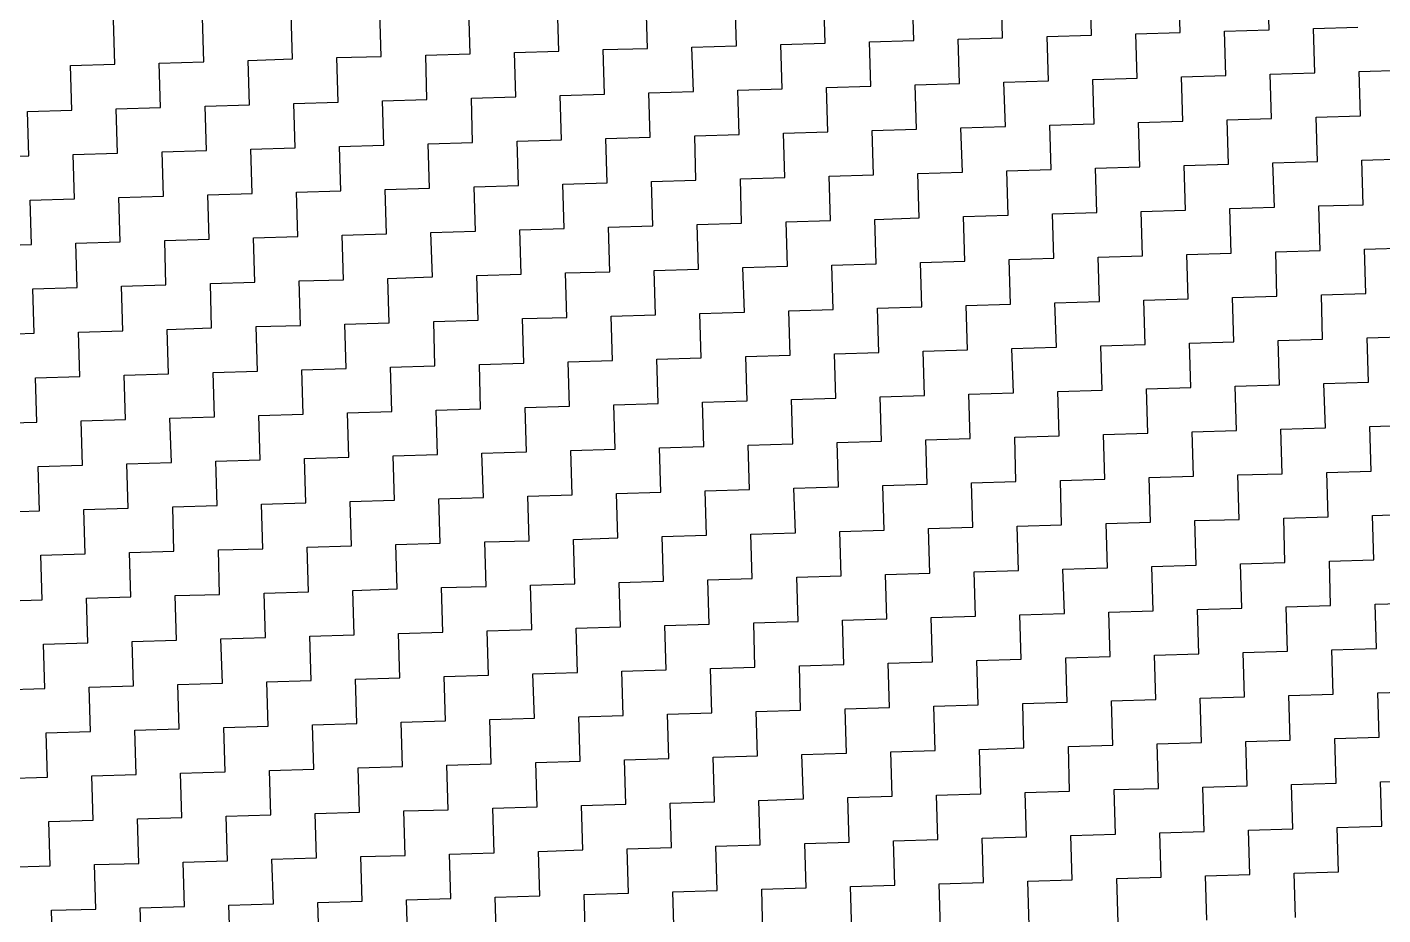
# Model space of a CAD drawing. Header units: metres. Extents: x 289662 to 290738, y 2016260 to 2018343.
# Drawn here: x 290047 to 290160.7, y 2016407 to 2016481.4 of the extents above; entities that cross this region are included whole.
import ezdxf

# ---------------------------------------------------------------- set-up
doc = ezdxf.new("R2010")
doc.units = ezdxf.units.M
doc.layers.add('POLY_HATCH', color=12, linetype='Continuous')

msp = doc.modelspace()

# ---------------------------------------------------------------- linework, layer by layer
at = {"layer": 'POLY_HATCH', "linetype": 'Continuous'}
for p, q in [((290151.13, 2016481.2), (290151.02, 2016484.92)), ((290106.46, 2016479.86), (290106.35, 2016483.58)), ((290113.9, 2016480.08), (290113.79, 2016483.81)), ((290121.35, 2016480.31), (290121.24, 2016484.03)), ((290128.79, 2016480.53), (290128.68, 2016484.25)), ((290136.24, 2016480.75), (290136.13, 2016484.47)), ((290143.68, 2016480.97), (290143.57, 2016484.7)), ((290069.23, 2016478.75), (290069.12, 2016482.47)), ((290076.68, 2016478.97), (290076.56, 2016482.69)), ((290084.12, 2016479.19), (290084.01, 2016482.91)), ((290091.57, 2016479.41), (290091.45, 2016483.14)), ((290099.01, 2016479.64), (290098.9, 2016483.36)), ((290054.34, 2016478.3), (290054.23, 2016482.02)), ((290061.78, 2016478.52), (290061.67, 2016482.24)), ((290154.85, 2016481.31), (290158.57, 2016481.42)), ((290154.96, 2016477.59), (290154.85, 2016481.31)), ((290117.63, 2016480.19), (290121.35, 2016480.31)), ((290117.74, 2016476.47), (290117.63, 2016480.19)), ((290125.07, 2016480.42), (290128.79, 2016480.53)), ((290125.18, 2016476.69), (290125.07, 2016480.42)), ((290132.52, 2016480.64), (290136.24, 2016480.75)), ((290132.63, 2016476.92), (290132.52, 2016480.64)), ((290139.96, 2016480.86), (290143.68, 2016480.97)), ((290140.07, 2016477.14), (290139.96, 2016480.86)), ((290147.41, 2016481.09), (290151.13, 2016481.2)), ((290147.52, 2016477.36), (290147.41, 2016481.09)), ((290080.4, 2016479.08), (290084.12, 2016479.19)), ((290080.51, 2016475.36), (290080.4, 2016479.08)), ((290087.84, 2016479.3), (290091.57, 2016479.41)), ((290087.96, 2016475.58), (290087.84, 2016479.3)), ((290095.29, 2016479.53), (290099.01, 2016479.64)), ((290095.4, 2016475.8), (290095.29, 2016479.53)), ((290102.73, 2016479.75), (290106.46, 2016479.86)), ((290102.85, 2016476.03), (290102.73, 2016479.75)), ((290110.18, 2016479.97), (290113.9, 2016480.08)), ((290110.29, 2016476.25), (290110.18, 2016479.97)), ((290050.62, 2016478.19), (290054.34, 2016478.3)), ((290050.73, 2016474.46), (290050.62, 2016478.19)), ((290058.06, 2016478.41), (290061.78, 2016478.52)), ((290058.17, 2016474.69), (290058.06, 2016478.41)), ((290065.51, 2016478.63), (290069.23, 2016478.75)), ((290065.62, 2016474.91), (290065.51, 2016478.63)), ((290072.95, 2016478.86), (290076.68, 2016478.97)), ((290073.06, 2016475.13), (290072.95, 2016478.86)), ((290128.9, 2016476.81), (290132.63, 2016476.92)), ((290129.02, 2016473.08), (290128.9, 2016476.81)), ((290136.35, 2016477.03), (290140.07, 2016477.14)), ((290136.46, 2016473.31), (290136.35, 2016477.03)), ((290143.8, 2016477.25), (290147.52, 2016477.36)), ((290143.91, 2016473.53), (290143.8, 2016477.25)), ((290151.24, 2016477.47), (290154.96, 2016477.59)), ((290151.35, 2016473.75), (290151.24, 2016477.47)), ((290158.69, 2016477.7), (290162.41, 2016477.81)), ((290158.8, 2016473.98), (290158.69, 2016477.7)), ((290091.68, 2016475.69), (290095.4, 2016475.8)), ((290091.79, 2016471.97), (290091.68, 2016475.69)), ((290099.12, 2016475.91), (290102.85, 2016476.03)), ((290099.23, 2016472.19), (290099.12, 2016475.91)), ((290106.57, 2016476.14), (290110.29, 2016476.25)), ((290106.68, 2016472.41), (290106.57, 2016476.14)), ((290114.01, 2016476.36), (290117.74, 2016476.47)), ((290114.13, 2016472.64), (290114.01, 2016476.36)), ((290121.46, 2016476.58), (290125.18, 2016476.69)), ((290121.57, 2016472.86), (290121.46, 2016476.58)), ((290054.45, 2016474.58), (290058.17, 2016474.69)), ((290054.56, 2016470.85), (290054.45, 2016474.58)), ((290061.9, 2016474.8), (290065.62, 2016474.91)), ((290062.01, 2016471.08), (290061.9, 2016474.8)), ((290069.34, 2016475.02), (290073.06, 2016475.13)), ((290069.45, 2016471.3), (290069.34, 2016475.02)), ((290076.79, 2016475.25), (290080.51, 2016475.36)), ((290076.9, 2016471.52), (290076.79, 2016475.25)), ((290084.23, 2016475.47), (290087.96, 2016475.58)), ((290084.34, 2016471.75), (290084.23, 2016475.47)), ((290047.01, 2016474.35), (290050.73, 2016474.46)), ((290047.12, 2016470.63), (290047.01, 2016474.35)), ((290140.18, 2016473.42), (290143.91, 2016473.53)), ((290140.3, 2016469.7), (290140.18, 2016473.42)), ((290147.63, 2016473.64), (290151.35, 2016473.75)), ((290147.74, 2016469.92), (290147.63, 2016473.64)), ((290155.08, 2016473.86), (290158.8, 2016473.98)), ((290155.19, 2016470.14), (290155.08, 2016473.86)), ((290095.51, 2016472.08), (290099.23, 2016472.19)), ((290102.96, 2016472.3), (290106.68, 2016472.41)), ((290103.07, 2016468.58), (290102.96, 2016472.3)), ((290110.4, 2016472.53), (290114.13, 2016472.64)), ((290110.51, 2016468.8), (290110.4, 2016472.53)), ((290117.85, 2016472.75), (290121.57, 2016472.86)), ((290117.96, 2016469.03), (290117.85, 2016472.75)), ((290125.29, 2016472.97), (290129.02, 2016473.08)), ((290125.41, 2016469.25), (290125.29, 2016472.97)), ((290132.74, 2016473.19), (290136.46, 2016473.31)), ((290132.85, 2016469.47), (290132.74, 2016473.19)), ((290058.29, 2016470.97), (290062.01, 2016471.08)), ((290065.73, 2016471.19), (290069.45, 2016471.3)), ((290065.84, 2016467.47), (290065.73, 2016471.19)), ((290073.18, 2016471.41), (290076.9, 2016471.52)), ((290073.29, 2016467.69), (290073.18, 2016471.41)), ((290080.62, 2016471.63), (290084.34, 2016471.75)), ((290080.73, 2016467.91), (290080.62, 2016471.63)), ((290088.07, 2016471.86), (290091.79, 2016471.97)), ((290088.18, 2016468.13), (290088.07, 2016471.86)), ((290095.62, 2016468.36), (290095.51, 2016472.08)), ((290043.39, 2016470.52), (290047.12, 2016470.63)), ((290050.84, 2016470.74), (290054.56, 2016470.85)), ((290050.95, 2016467.02), (290050.84, 2016470.74)), ((290058.4, 2016467.24), (290058.29, 2016470.97)), ((290144.02, 2016469.81), (290147.74, 2016469.92)), ((290151.46, 2016470.03), (290155.19, 2016470.14)), ((290151.58, 2016466.31), (290151.46, 2016470.03)), ((290158.91, 2016470.25), (290162.63, 2016470.36)), ((290159.02, 2016466.53), (290158.91, 2016470.25)), ((290106.79, 2016468.69), (290110.51, 2016468.8)), ((290114.24, 2016468.91), (290117.96, 2016469.03)), ((290114.35, 2016465.19), (290114.24, 2016468.91)), ((290121.68, 2016469.14), (290125.41, 2016469.25)), ((290121.79, 2016465.42), (290121.68, 2016469.14)), ((290129.13, 2016469.36), (290132.85, 2016469.47)), ((290129.24, 2016465.64), (290129.13, 2016469.36)), ((290136.57, 2016469.58), (290140.3, 2016469.7)), ((290136.68, 2016465.86), (290136.57, 2016469.58)), ((290144.13, 2016466.08), (290144.02, 2016469.81)), ((290069.56, 2016467.58), (290073.29, 2016467.69)), ((290077.01, 2016467.8), (290080.73, 2016467.91)), ((290077.12, 2016464.08), (290077.01, 2016467.8)), ((290084.46, 2016468.02), (290088.18, 2016468.13)), ((290084.57, 2016464.3), (290084.46, 2016468.02)), ((290091.9, 2016468.25), (290095.62, 2016468.36)), ((290092.01, 2016464.52), (290091.9, 2016468.25)), ((290099.35, 2016468.47), (290103.07, 2016468.58)), ((290099.46, 2016464.75), (290099.35, 2016468.47)), ((290106.9, 2016464.97), (290106.79, 2016468.69)), ((290047.23, 2016466.91), (290050.95, 2016467.02)), ((290047.34, 2016463.19), (290047.23, 2016466.91)), ((290054.67, 2016467.13), (290058.4, 2016467.24)), ((290054.79, 2016463.41), (290054.67, 2016467.13)), ((290062.12, 2016467.35), (290065.84, 2016467.47)), ((290062.23, 2016463.63), (290062.12, 2016467.35)), ((290069.68, 2016463.85), (290069.56, 2016467.58)), ((290155.3, 2016466.42), (290159.02, 2016466.53)), ((290118.07, 2016465.3), (290121.79, 2016465.42)), ((290125.52, 2016465.53), (290129.24, 2016465.64)), ((290125.63, 2016461.8), (290125.52, 2016465.53)), ((290132.96, 2016465.75), (290136.68, 2016465.86)), ((290133.07, 2016462.03), (290132.96, 2016465.75)), ((290140.41, 2016465.97), (290144.13, 2016466.08)), ((290140.52, 2016462.25), (290140.41, 2016465.97)), ((290147.85, 2016466.2), (290151.58, 2016466.31)), ((290147.96, 2016462.47), (290147.85, 2016466.2)), ((290155.41, 2016462.7), (290155.3, 2016466.42)), ((290080.84, 2016464.19), (290084.57, 2016464.3)), ((290088.29, 2016464.41), (290092.01, 2016464.52)), ((290088.4, 2016460.69), (290088.29, 2016464.41)), ((290095.74, 2016464.63), (290099.46, 2016464.75)), ((290095.85, 2016460.91), (290095.74, 2016464.63)), ((290103.18, 2016464.86), (290106.9, 2016464.97)), ((290103.29, 2016461.13), (290103.18, 2016464.86)), ((290110.63, 2016465.08), (290114.35, 2016465.19)), ((290110.74, 2016461.36), (290110.63, 2016465.08)), ((290118.18, 2016461.58), (290118.07, 2016465.3)), ((290043.62, 2016463.07), (290047.34, 2016463.19)), ((290051.06, 2016463.3), (290054.79, 2016463.41)), ((290051.17, 2016459.57), (290051.06, 2016463.3)), ((290058.51, 2016463.52), (290062.23, 2016463.63)), ((290058.62, 2016459.8), (290058.51, 2016463.52)), ((290065.95, 2016463.74), (290069.68, 2016463.85)), ((290066.07, 2016460.02), (290065.95, 2016463.74)), ((290073.4, 2016463.97), (290077.12, 2016464.08)), ((290073.51, 2016460.24), (290073.4, 2016463.97)), ((290080.96, 2016460.47), (290080.84, 2016464.19)), ((290129.35, 2016461.92), (290133.07, 2016462.03)), ((290136.8, 2016462.14), (290140.52, 2016462.25)), ((290136.91, 2016458.42), (290136.8, 2016462.14)), ((290144.24, 2016462.36), (290147.96, 2016462.47)), ((290144.35, 2016458.64), (290144.24, 2016462.36)), ((290151.69, 2016462.58), (290155.41, 2016462.7)), ((290151.8, 2016458.86), (290151.69, 2016462.58)), ((290159.13, 2016462.81), (290162.85, 2016462.92)), ((290159.24, 2016459.08), (290159.13, 2016462.81)), ((290092.12, 2016460.8), (290095.85, 2016460.91)), ((290099.57, 2016461.02), (290103.29, 2016461.13)), ((290099.68, 2016457.3), (290099.57, 2016461.02)), ((290107.01, 2016461.25), (290110.74, 2016461.36)), ((290107.13, 2016457.52), (290107.01, 2016461.25)), ((290114.46, 2016461.47), (290118.18, 2016461.58)), ((290114.57, 2016457.75), (290114.46, 2016461.47)), ((290121.91, 2016461.69), (290125.63, 2016461.8)), ((290122.02, 2016457.97), (290121.91, 2016461.69)), ((290129.46, 2016458.19), (290129.35, 2016461.92)), ((290054.9, 2016459.69), (290058.62, 2016459.8)), ((290055.01, 2016455.96), (290054.9, 2016459.69)), ((290062.34, 2016459.91), (290066.07, 2016460.02)), ((290062.45, 2016456.19), (290062.34, 2016459.91)), ((290069.79, 2016460.13), (290073.51, 2016460.24)), ((290069.9, 2016456.41), (290069.79, 2016460.13)), ((290077.23, 2016460.35), (290080.96, 2016460.47)), ((290077.34, 2016456.63), (290077.23, 2016460.35)), ((290084.68, 2016460.58), (290088.4, 2016460.69)), ((290084.79, 2016456.85), (290084.68, 2016460.58)), ((290092.24, 2016457.08), (290092.12, 2016460.8)), ((290047.45, 2016459.46), (290051.17, 2016459.57)), ((290047.56, 2016455.74), (290047.45, 2016459.46)), ((290140.63, 2016458.53), (290144.35, 2016458.64)), ((290148.08, 2016458.75), (290151.8, 2016458.86)), ((290148.19, 2016455.03), (290148.08, 2016458.75)), ((290155.52, 2016458.97), (290159.24, 2016459.08)), ((290155.63, 2016455.25), (290155.52, 2016458.97)), ((290103.4, 2016457.41), (290107.13, 2016457.52)), ((290103.51, 2016453.69), (290103.4, 2016457.41)), ((290110.85, 2016457.64), (290114.57, 2016457.75)), ((290110.96, 2016453.91), (290110.85, 2016457.64)), ((290118.29, 2016457.86), (290122.02, 2016457.97)), ((290118.41, 2016454.14), (290118.29, 2016457.86)), ((290125.74, 2016458.08), (290129.46, 2016458.19)), ((290125.85, 2016454.36), (290125.74, 2016458.08)), ((290133.18, 2016458.3), (290136.91, 2016458.42)), ((290133.3, 2016454.58), (290133.18, 2016458.3)), ((290140.74, 2016454.8), (290140.63, 2016458.53)), ((290066.18, 2016456.3), (290069.9, 2016456.41)), ((290066.29, 2016452.57), (290066.18, 2016456.3)), ((290073.62, 2016456.52), (290077.34, 2016456.63)), ((290073.73, 2016452.8), (290073.62, 2016456.52)), ((290081.07, 2016456.74), (290084.79, 2016456.85)), ((290081.18, 2016453.02), (290081.07, 2016456.74)), ((290088.51, 2016456.97), (290092.24, 2016457.08)), ((290088.62, 2016453.24), (290088.51, 2016456.97)), ((290095.96, 2016457.19), (290099.68, 2016457.3)), ((290096.07, 2016453.47), (290095.96, 2016457.19)), ((290043.84, 2016455.63), (290047.56, 2016455.74)), ((290051.29, 2016455.85), (290055.01, 2016455.96)), ((290051.4, 2016452.13), (290051.29, 2016455.85)), ((290058.73, 2016456.07), (290062.45, 2016456.19)), ((290058.84, 2016452.35), (290058.73, 2016456.07)), ((290151.91, 2016455.14), (290155.63, 2016455.25)), ((290152.02, 2016451.42), (290151.91, 2016455.14)), ((290159.36, 2016455.36), (290163.08, 2016455.47)), ((290159.47, 2016451.64), (290159.36, 2016455.36)), ((290114.68, 2016454.02), (290118.41, 2016454.14)), ((290114.79, 2016450.3), (290114.68, 2016454.02)), ((290122.13, 2016454.25), (290125.85, 2016454.36)), ((290122.24, 2016450.52), (290122.13, 2016454.25)), ((290129.57, 2016454.47), (290133.3, 2016454.58)), ((290129.69, 2016450.75), (290129.57, 2016454.47)), ((290137.02, 2016454.69), (290140.74, 2016454.8)), ((290137.13, 2016450.97), (290137.02, 2016454.69)), ((290144.46, 2016454.92), (290148.19, 2016455.03)), ((290144.58, 2016451.19), (290144.46, 2016454.92)), ((290077.46, 2016452.91), (290081.18, 2016453.02)), ((290077.57, 2016449.19), (290077.46, 2016452.91)), ((290084.9, 2016453.13), (290088.62, 2016453.24)), ((290085.01, 2016449.41), (290084.9, 2016453.13)), ((290092.35, 2016453.36), (290096.07, 2016453.47)), ((290092.46, 2016449.63), (290092.35, 2016453.36)), ((290099.79, 2016453.58), (290103.51, 2016453.69)), ((290099.9, 2016449.86), (290099.79, 2016453.58)), ((290107.24, 2016453.8), (290110.96, 2016453.91)), ((290107.35, 2016450.08), (290107.24, 2016453.8)), ((290047.67, 2016452.02), (290051.4, 2016452.13)), ((290047.79, 2016448.29), (290047.67, 2016452.02)), ((290055.12, 2016452.24), (290058.84, 2016452.35)), ((290055.23, 2016448.52), (290055.12, 2016452.24)), ((290062.57, 2016452.46), (290066.29, 2016452.57)), ((290062.68, 2016448.74), (290062.57, 2016452.46)), ((290070.01, 2016452.69), (290073.73, 2016452.8)), ((290070.12, 2016448.96), (290070.01, 2016452.69)), ((290125.96, 2016450.64), (290129.69, 2016450.75)), ((290126.07, 2016446.91), (290125.96, 2016450.64)), ((290133.41, 2016450.86), (290137.13, 2016450.97)), ((290133.52, 2016447.14), (290133.41, 2016450.86)), ((290140.85, 2016451.08), (290144.58, 2016451.19)), ((290140.96, 2016447.36), (290140.85, 2016451.08)), ((290148.3, 2016451.3), (290152.02, 2016451.42)), ((290148.41, 2016447.58), (290148.3, 2016451.3)), ((290155.74, 2016451.53), (290159.47, 2016451.64)), ((290155.86, 2016447.8), (290155.74, 2016451.53)), ((290088.74, 2016449.52), (290092.46, 2016449.63)), ((290088.85, 2016445.8), (290088.74, 2016449.52)), ((290096.18, 2016449.74), (290099.9, 2016449.86)), ((290096.29, 2016446.02), (290096.18, 2016449.74)), ((290103.63, 2016449.97), (290107.35, 2016450.08)), ((290103.74, 2016446.24), (290103.63, 2016449.97)), ((290111.07, 2016450.19), (290114.79, 2016450.3)), ((290111.18, 2016446.47), (290111.07, 2016450.19)), ((290118.52, 2016450.41), (290122.24, 2016450.52)), ((290118.63, 2016446.69), (290118.52, 2016450.41)), ((290051.51, 2016448.41), (290055.23, 2016448.52)), ((290051.62, 2016444.68), (290051.51, 2016448.41)), ((290058.95, 2016448.63), (290062.68, 2016448.74)), ((290059.07, 2016444.91), (290058.95, 2016448.63)), ((290066.4, 2016448.85), (290070.12, 2016448.96)), ((290066.51, 2016445.13), (290066.4, 2016448.85)), ((290073.84, 2016449.08), (290077.57, 2016449.19)), ((290073.96, 2016445.35), (290073.84, 2016449.08)), ((290081.29, 2016449.3), (290085.01, 2016449.41)), ((290081.4, 2016445.58), (290081.29, 2016449.3)), ((290044.06, 2016448.18), (290047.79, 2016448.29)), ((290137.24, 2016447.25), (290140.96, 2016447.36)), ((290137.35, 2016443.52), (290137.24, 2016447.25)), ((290144.69, 2016447.47), (290148.41, 2016447.58)), ((290144.8, 2016443.75), (290144.69, 2016447.47)), ((290152.13, 2016447.69), (290155.86, 2016447.8)), ((290152.24, 2016443.97), (290152.13, 2016447.69)), ((290159.58, 2016447.92), (290163.3, 2016448.03)), ((290159.69, 2016444.19), (290159.58, 2016447.92)), ((290100.02, 2016446.13), (290103.74, 2016446.24)), ((290100.13, 2016442.41), (290100.02, 2016446.13)), ((290107.46, 2016446.36), (290111.18, 2016446.47)), ((290107.57, 2016442.63), (290107.46, 2016446.36)), ((290114.91, 2016446.58), (290118.63, 2016446.69)), ((290115.02, 2016442.86), (290114.91, 2016446.58)), ((290122.35, 2016446.8), (290126.07, 2016446.91)), ((290122.46, 2016443.08), (290122.35, 2016446.8)), ((290129.8, 2016447.02), (290133.52, 2016447.14)), ((290129.91, 2016443.3), (290129.8, 2016447.02)), ((290055.34, 2016444.79), (290059.07, 2016444.91)), ((290062.79, 2016445.02), (290066.51, 2016445.13)), ((290062.9, 2016441.3), (290062.79, 2016445.02)), ((290070.23, 2016445.24), (290073.96, 2016445.35)), ((290070.35, 2016441.52), (290070.23, 2016445.24)), ((290077.68, 2016445.46), (290081.4, 2016445.58)), ((290077.79, 2016441.74), (290077.68, 2016445.46)), ((290085.12, 2016445.69), (290088.85, 2016445.8)), ((290085.24, 2016441.96), (290085.12, 2016445.69)), ((290092.57, 2016445.91), (290096.29, 2016446.02)), ((290092.68, 2016442.19), (290092.57, 2016445.91)), ((290047.9, 2016444.57), (290051.62, 2016444.68)), ((290048.01, 2016440.85), (290047.9, 2016444.57)), ((290055.45, 2016441.07), (290055.34, 2016444.79)), ((290148.52, 2016443.86), (290152.24, 2016443.97)), ((290148.63, 2016440.14), (290148.52, 2016443.86)), ((290155.97, 2016444.08), (290159.69, 2016444.19)), ((290156.08, 2016440.36), (290155.97, 2016444.08)), ((290103.85, 2016442.52), (290107.57, 2016442.63)), ((290111.29, 2016442.74), (290115.02, 2016442.86)), ((290111.41, 2016439.02), (290111.29, 2016442.74)), ((290118.74, 2016442.97), (290122.46, 2016443.08)), ((290118.85, 2016439.24), (290118.74, 2016442.97)), ((290126.19, 2016443.19), (290129.91, 2016443.3)), ((290126.3, 2016439.47), (290126.19, 2016443.19)), ((290133.63, 2016443.41), (290137.35, 2016443.52)), ((290133.74, 2016439.69), (290133.63, 2016443.41)), ((290141.08, 2016443.64), (290144.8, 2016443.75)), ((290141.19, 2016439.91), (290141.08, 2016443.64)), ((290066.62, 2016441.41), (290070.35, 2016441.52)), ((290074.07, 2016441.63), (290077.79, 2016441.74)), ((290074.18, 2016437.91), (290074.07, 2016441.63)), ((290081.51, 2016441.85), (290085.24, 2016441.96)), ((290081.62, 2016438.13), (290081.51, 2016441.85)), ((290088.96, 2016442.08), (290092.68, 2016442.19)), ((290089.07, 2016438.35), (290088.96, 2016442.08)), ((290096.4, 2016442.3), (290100.13, 2016442.41)), ((290096.52, 2016438.58), (290096.4, 2016442.3)), ((290103.96, 2016438.8), (290103.85, 2016442.52)), ((290044.29, 2016440.74), (290048.01, 2016440.85)), ((290051.73, 2016440.96), (290055.45, 2016441.07)), ((290051.84, 2016437.24), (290051.73, 2016440.96)), ((290059.18, 2016441.18), (290062.9, 2016441.3)), ((290059.29, 2016437.46), (290059.18, 2016441.18)), ((290066.73, 2016437.68), (290066.62, 2016441.41)), ((290152.36, 2016440.25), (290156.08, 2016440.36)), ((290159.8, 2016440.47), (290163.52, 2016440.58)), ((290159.91, 2016436.75), (290159.8, 2016440.47)), ((290115.13, 2016439.13), (290118.85, 2016439.24)), ((290122.57, 2016439.36), (290126.3, 2016439.47)), ((290122.69, 2016435.63), (290122.57, 2016439.36)), ((290130.02, 2016439.58), (290133.74, 2016439.69)), ((290130.13, 2016435.86), (290130.02, 2016439.58)), ((290137.46, 2016439.8), (290141.19, 2016439.91)), ((290137.58, 2016436.08), (290137.46, 2016439.8)), ((290144.91, 2016440.03), (290148.63, 2016440.14)), ((290145.02, 2016436.3), (290144.91, 2016440.03)), ((290152.47, 2016436.53), (290152.36, 2016440.25)), ((290077.9, 2016438.02), (290081.62, 2016438.13)), ((290085.35, 2016438.24), (290089.07, 2016438.35)), ((290085.46, 2016434.52), (290085.35, 2016438.24)), ((290092.79, 2016438.46), (290096.52, 2016438.58)), ((290092.9, 2016434.74), (290092.79, 2016438.46)), ((290100.24, 2016438.69), (290103.96, 2016438.8)), ((290100.35, 2016434.96), (290100.24, 2016438.69)), ((290107.68, 2016438.91), (290111.41, 2016439.02)), ((290107.79, 2016435.19), (290107.68, 2016438.91)), ((290115.24, 2016435.41), (290115.13, 2016439.13)), ((290048.12, 2016437.13), (290051.84, 2016437.24)), ((290048.23, 2016433.4), (290048.12, 2016437.13)), ((290055.57, 2016437.35), (290059.29, 2016437.46)), ((290055.68, 2016433.63), (290055.57, 2016437.35)), ((290063.01, 2016437.57), (290066.73, 2016437.68)), ((290063.12, 2016433.85), (290063.01, 2016437.57)), ((290070.46, 2016437.8), (290074.18, 2016437.91)), ((290070.57, 2016434.07), (290070.46, 2016437.8)), ((290078.01, 2016434.3), (290077.9, 2016438.02)), ((290126.41, 2016435.74), (290130.13, 2016435.86)), ((290133.85, 2016435.97), (290137.58, 2016436.08)), ((290133.97, 2016432.25), (290133.85, 2016435.97)), ((290141.3, 2016436.19), (290145.02, 2016436.3)), ((290141.41, 2016432.47), (290141.3, 2016436.19)), ((290148.74, 2016436.41), (290152.47, 2016436.53)), ((290148.86, 2016432.69), (290148.74, 2016436.41)), ((290156.19, 2016436.64), (290159.91, 2016436.75)), ((290156.3, 2016432.91), (290156.19, 2016436.64)), ((290089.18, 2016434.63), (290092.9, 2016434.74)), ((290096.63, 2016434.85), (290100.35, 2016434.96)), ((290096.74, 2016431.13), (290096.63, 2016434.85)), ((290104.07, 2016435.08), (290107.79, 2016435.19)), ((290104.18, 2016431.35), (290104.07, 2016435.08)), ((290111.52, 2016435.3), (290115.24, 2016435.41)), ((290111.63, 2016431.58), (290111.52, 2016435.3)), ((290118.96, 2016435.52), (290122.69, 2016435.63)), ((290119.07, 2016431.8), (290118.96, 2016435.52)), ((290126.52, 2016432.02), (290126.41, 2016435.74)), ((290051.95, 2016433.52), (290055.68, 2016433.63)), ((290059.4, 2016433.74), (290063.12, 2016433.85)), ((290059.51, 2016430.02), (290059.4, 2016433.74)), ((290066.85, 2016433.96), (290070.57, 2016434.07)), ((290066.96, 2016430.24), (290066.85, 2016433.96)), ((290074.29, 2016434.18), (290078.01, 2016434.3)), ((290074.4, 2016430.46), (290074.29, 2016434.18)), ((290081.74, 2016434.41), (290085.46, 2016434.52)), ((290081.85, 2016430.68), (290081.74, 2016434.41)), ((290089.29, 2016430.91), (290089.18, 2016434.63)), ((290044.51, 2016433.29), (290048.23, 2016433.4)), ((290052.07, 2016429.79), (290051.95, 2016433.52)), ((290137.69, 2016432.36), (290141.41, 2016432.47)), ((290145.13, 2016432.58), (290148.86, 2016432.69)), ((290145.24, 2016428.86), (290145.13, 2016432.58)), ((290152.58, 2016432.8), (290156.3, 2016432.91)), ((290152.69, 2016429.08), (290152.58, 2016432.8)), ((290160.02, 2016433.03), (290163.75, 2016433.14)), ((290160.14, 2016429.3), (290160.02, 2016433.03)), ((290100.46, 2016431.24), (290104.18, 2016431.35)), ((290107.91, 2016431.46), (290111.63, 2016431.58)), ((290108.02, 2016427.74), (290107.91, 2016431.46)), ((290115.35, 2016431.69), (290119.07, 2016431.8)), ((290115.46, 2016427.97), (290115.35, 2016431.69)), ((290122.8, 2016431.91), (290126.52, 2016432.02)), ((290122.91, 2016428.19), (290122.8, 2016431.91)), ((290130.24, 2016432.13), (290133.97, 2016432.25)), ((290130.35, 2016428.41), (290130.24, 2016432.13)), ((290137.8, 2016428.63), (290137.69, 2016432.36)), ((290063.23, 2016430.13), (290066.96, 2016430.24)), ((290063.35, 2016426.4), (290063.23, 2016430.13)), ((290070.68, 2016430.35), (290074.4, 2016430.46)), ((290070.79, 2016426.63), (290070.68, 2016430.35)), ((290078.12, 2016430.57), (290081.85, 2016430.68)), ((290078.24, 2016426.85), (290078.12, 2016430.57)), ((290085.57, 2016430.8), (290089.29, 2016430.91)), ((290085.68, 2016427.07), (290085.57, 2016430.8)), ((290093.02, 2016431.02), (290096.74, 2016431.13)), ((290093.13, 2016427.3), (290093.02, 2016431.02)), ((290100.57, 2016427.52), (290100.46, 2016431.24)), ((290048.34, 2016429.68), (290052.07, 2016429.79)), ((290048.45, 2016425.96), (290048.34, 2016429.68)), ((290055.79, 2016429.9), (290059.51, 2016430.02)), ((290055.9, 2016426.18), (290055.79, 2016429.9)), ((290148.97, 2016428.97), (290152.69, 2016429.08)), ((290156.41, 2016429.19), (290160.14, 2016429.3)), ((290156.52, 2016425.47), (290156.41, 2016429.19)), ((290111.74, 2016427.85), (290115.46, 2016427.97)), ((290111.85, 2016424.13), (290111.74, 2016427.85)), ((290119.19, 2016428.08), (290122.91, 2016428.19)), ((290119.3, 2016424.35), (290119.19, 2016428.08)), ((290126.63, 2016428.3), (290130.35, 2016428.41)), ((290126.74, 2016424.58), (290126.63, 2016428.3)), ((290134.08, 2016428.52), (290137.8, 2016428.63)), ((290134.19, 2016424.8), (290134.08, 2016428.52)), ((290141.52, 2016428.75), (290145.24, 2016428.86)), ((290141.63, 2016425.02), (290141.52, 2016428.75)), ((290149.08, 2016425.25), (290148.97, 2016428.97)), ((290074.51, 2016426.74), (290078.24, 2016426.85)), ((290074.63, 2016423.02), (290074.51, 2016426.74)), ((290081.96, 2016426.96), (290085.68, 2016427.07)), ((290082.07, 2016423.24), (290081.96, 2016426.96)), ((290089.4, 2016427.18), (290093.13, 2016427.3)), ((290089.52, 2016423.46), (290089.4, 2016427.18)), ((290096.85, 2016427.41), (290100.57, 2016427.52)), ((290096.96, 2016423.69), (290096.85, 2016427.41)), ((290104.3, 2016427.63), (290108.02, 2016427.74)), ((290104.41, 2016423.91), (290104.3, 2016427.63)), ((290044.73, 2016425.85), (290048.45, 2016425.96)), ((290052.18, 2016426.07), (290055.9, 2016426.18)), ((290052.29, 2016422.35), (290052.18, 2016426.07)), ((290059.62, 2016426.29), (290063.35, 2016426.4)), ((290059.73, 2016422.57), (290059.62, 2016426.29)), ((290067.07, 2016426.52), (290070.79, 2016426.63)), ((290067.18, 2016422.79), (290067.07, 2016426.52)), ((290160.25, 2016425.58), (290163.97, 2016425.69)), ((290160.36, 2016421.86), (290160.25, 2016425.58)), ((290123.02, 2016424.47), (290126.74, 2016424.58)), ((290123.13, 2016420.74), (290123.02, 2016424.47)), ((290130.47, 2016424.69), (290134.19, 2016424.8)), ((290130.58, 2016420.97), (290130.47, 2016424.69)), ((290137.91, 2016424.91), (290141.63, 2016425.02)), ((290138.02, 2016421.19), (290137.91, 2016424.91)), ((290145.36, 2016425.13), (290149.08, 2016425.25)), ((290145.47, 2016421.41), (290145.36, 2016425.13)), ((290152.8, 2016425.36), (290156.52, 2016425.47)), ((290152.91, 2016421.63), (290152.8, 2016425.36)), ((290085.79, 2016423.35), (290089.52, 2016423.46)), ((290085.9, 2016419.63), (290085.79, 2016423.35)), ((290093.24, 2016423.57), (290096.96, 2016423.69)), ((290093.35, 2016419.85), (290093.24, 2016423.57)), ((290100.68, 2016423.8), (290104.41, 2016423.91)), ((290100.8, 2016420.07), (290100.68, 2016423.8)), ((290108.13, 2016424.02), (290111.85, 2016424.13)), ((290108.24, 2016420.3), (290108.13, 2016424.02)), ((290115.57, 2016424.24), (290119.3, 2016424.35)), ((290115.69, 2016420.52), (290115.57, 2016424.24)), ((290048.57, 2016422.24), (290052.29, 2016422.35)), ((290048.68, 2016418.51), (290048.57, 2016422.24)), ((290056.01, 2016422.46), (290059.73, 2016422.57)), ((290056.12, 2016418.74), (290056.01, 2016422.46)), ((290063.46, 2016422.68), (290067.18, 2016422.79)), ((290063.57, 2016418.96), (290063.46, 2016422.68)), ((290070.9, 2016422.9), (290074.63, 2016423.02)), ((290071.01, 2016419.18), (290070.9, 2016422.9)), ((290078.35, 2016423.13), (290082.07, 2016423.24)), ((290078.46, 2016419.41), (290078.35, 2016423.13)), ((290134.3, 2016421.08), (290138.02, 2016421.19)), ((290134.41, 2016417.35), (290134.3, 2016421.08)), ((290141.75, 2016421.3), (290145.47, 2016421.41)), ((290141.86, 2016417.58), (290141.75, 2016421.3)), ((290149.19, 2016421.52), (290152.91, 2016421.63)), ((290149.3, 2016417.8), (290149.19, 2016421.52)), ((290156.64, 2016421.75), (290160.36, 2016421.86)), ((290156.75, 2016418.02), (290156.64, 2016421.75)), ((290097.07, 2016419.96), (290100.8, 2016420.07)), ((290097.18, 2016416.24), (290097.07, 2016419.96)), ((290104.52, 2016420.19), (290108.24, 2016420.3)), ((290104.63, 2016416.46), (290104.52, 2016420.19)), ((290111.96, 2016420.41), (290115.69, 2016420.52)), ((290112.08, 2016416.69), (290111.96, 2016420.41)), ((290119.41, 2016420.63), (290123.13, 2016420.74)), ((290119.52, 2016416.91), (290119.41, 2016420.63)), ((290126.85, 2016420.85), (290130.58, 2016420.97)), ((290126.97, 2016417.13), (290126.85, 2016420.85)), ((290059.85, 2016418.85), (290063.57, 2016418.96)), ((290059.96, 2016415.12), (290059.85, 2016418.85)), ((290067.29, 2016419.07), (290071.01, 2016419.18)), ((290067.4, 2016415.35), (290067.29, 2016419.07)), ((290074.74, 2016419.29), (290078.46, 2016419.41)), ((290074.85, 2016415.57), (290074.74, 2016419.29)), ((290082.18, 2016419.52), (290085.9, 2016419.63)), ((290082.29, 2016415.79), (290082.18, 2016419.52)), ((290089.63, 2016419.74), (290093.35, 2016419.85)), ((290089.74, 2016416.02), (290089.63, 2016419.74)), ((290044.96, 2016418.4), (290048.68, 2016418.51)), ((290052.4, 2016418.62), (290056.12, 2016418.74)), ((290052.51, 2016414.9), (290052.4, 2016418.62)), ((290145.58, 2016417.69), (290149.3, 2016417.8)), ((290145.69, 2016413.97), (290145.58, 2016417.69)), ((290153.02, 2016417.91), (290156.75, 2016418.02)), ((290153.14, 2016414.19), (290153.02, 2016417.91)), ((290160.47, 2016418.13), (290164.19, 2016418.25)), ((290160.58, 2016414.41), (290160.47, 2016418.13)), ((290108.35, 2016416.57), (290112.08, 2016416.69)), ((290108.46, 2016412.85), (290108.35, 2016416.57)), ((290115.8, 2016416.8), (290119.52, 2016416.91)), ((290115.91, 2016413.07), (290115.8, 2016416.8)), ((290123.24, 2016417.02), (290126.97, 2016417.13)), ((290123.35, 2016413.3), (290123.24, 2016417.02)), ((290130.69, 2016417.24), (290134.41, 2016417.35)), ((290130.8, 2016413.52), (290130.69, 2016417.24)), ((290138.13, 2016417.47), (290141.86, 2016417.58)), ((290138.25, 2016413.74), (290138.13, 2016417.47)), ((290063.68, 2016415.24), (290067.4, 2016415.35)), ((290071.13, 2016415.46), (290074.85, 2016415.57)), ((290071.24, 2016411.74), (290071.13, 2016415.46)), ((290078.57, 2016415.68), (290082.29, 2016415.79)), ((290078.68, 2016411.96), (290078.57, 2016415.68)), ((290086.02, 2016415.91), (290089.74, 2016416.02)), ((290086.13, 2016412.18), (290086.02, 2016415.91)), ((290093.46, 2016416.13), (290097.18, 2016416.24)), ((290093.57, 2016412.41), (290093.46, 2016416.13)), ((290100.91, 2016416.35), (290104.63, 2016416.46)), ((290101.02, 2016412.63), (290100.91, 2016416.35)), ((290048.79, 2016414.79), (290052.51, 2016414.9)), ((290048.9, 2016411.07), (290048.79, 2016414.79)), ((290056.23, 2016415.01), (290059.96, 2016415.12)), ((290056.35, 2016411.29), (290056.23, 2016415.01)), ((290063.79, 2016411.51), (290063.68, 2016415.24)), ((290156.86, 2016414.3), (290160.58, 2016414.41)), ((290156.97, 2016410.58), (290156.86, 2016414.3)), ((290112.19, 2016412.96), (290115.91, 2016413.07)), ((290119.63, 2016413.19), (290123.35, 2016413.3)), ((290119.74, 2016409.46), (290119.63, 2016413.19)), ((290127.08, 2016413.41), (290130.8, 2016413.52)), ((290127.19, 2016409.69), (290127.08, 2016413.41)), ((290134.52, 2016413.63), (290138.25, 2016413.74)), ((290134.63, 2016409.91), (290134.52, 2016413.63)), ((290141.97, 2016413.85), (290145.69, 2016413.97)), ((290142.08, 2016410.13), (290141.97, 2016413.85)), ((290149.41, 2016414.08), (290153.14, 2016414.19)), ((290149.52, 2016410.36), (290149.41, 2016414.08)), ((290074.96, 2016411.85), (290078.68, 2016411.96)), ((290082.41, 2016412.07), (290086.13, 2016412.18)), ((290082.52, 2016408.35), (290082.41, 2016412.07)), ((290089.85, 2016412.29), (290093.57, 2016412.41)), ((290089.96, 2016408.57), (290089.85, 2016412.29)), ((290097.3, 2016412.52), (290101.02, 2016412.63)), ((290097.41, 2016408.79), (290097.3, 2016412.52)), ((290104.74, 2016412.74), (290108.46, 2016412.85)), ((290104.85, 2016409.02), (290104.74, 2016412.74)), ((290112.3, 2016409.24), (290112.19, 2016412.96)), ((290045.18, 2016410.96), (290048.9, 2016411.07)), ((290052.62, 2016411.18), (290056.35, 2016411.29)), ((290052.73, 2016407.46), (290052.62, 2016411.18)), ((290060.07, 2016411.4), (290063.79, 2016411.51)), ((290060.18, 2016407.68), (290060.07, 2016411.4)), ((290067.51, 2016411.63), (290071.24, 2016411.74)), ((290067.63, 2016407.9), (290067.51, 2016411.63)), ((290075.07, 2016408.13), (290074.96, 2016411.85)), ((290123.47, 2016409.57), (290127.19, 2016409.69)), ((290130.91, 2016409.8), (290134.63, 2016409.91)), ((290131.02, 2016406.07), (290130.91, 2016409.8)), ((290138.36, 2016410.02), (290142.08, 2016410.13)), ((290138.47, 2016406.3), (290138.36, 2016410.02)), ((290145.8, 2016410.24), (290149.52, 2016410.36)), ((290145.91, 2016406.52), (290145.8, 2016410.24)), ((290153.25, 2016410.47), (290156.97, 2016410.58)), ((290153.36, 2016406.74), (290153.25, 2016410.47)), ((290086.24, 2016408.46), (290089.96, 2016408.57)), ((290093.68, 2016408.68), (290097.41, 2016408.79)), ((290093.8, 2016404.96), (290093.68, 2016408.68)), ((290101.13, 2016408.91), (290104.85, 2016409.02)), ((290101.24, 2016405.18), (290101.13, 2016408.91)), ((290108.58, 2016409.13), (290112.3, 2016409.24)), ((290108.69, 2016405.41), (290108.58, 2016409.13)), ((290116.02, 2016409.35), (290119.74, 2016409.46)), ((290116.13, 2016405.63), (290116.02, 2016409.35)), ((290123.58, 2016405.85), (290123.47, 2016409.57)), ((290049.01, 2016407.35), (290052.73, 2016407.46)), ((290056.46, 2016407.57), (290060.18, 2016407.68)), ((290056.57, 2016403.85), (290056.46, 2016407.57)), ((290063.9, 2016407.79), (290067.63, 2016407.9)), ((290064.01, 2016404.07), (290063.9, 2016407.79)), ((290071.35, 2016408.01), (290075.07, 2016408.13)), ((290071.46, 2016404.29), (290071.35, 2016408.01)), ((290078.79, 2016408.24), (290082.52, 2016408.35)), ((290078.91, 2016404.51), (290078.79, 2016408.24)), ((290086.35, 2016404.74), (290086.24, 2016408.46)), ((290049.12, 2016403.62), (290049.01, 2016407.35))]:
    msp.add_line(p, q, dxfattribs=at)

doc.saveas('drawing.dxf')
